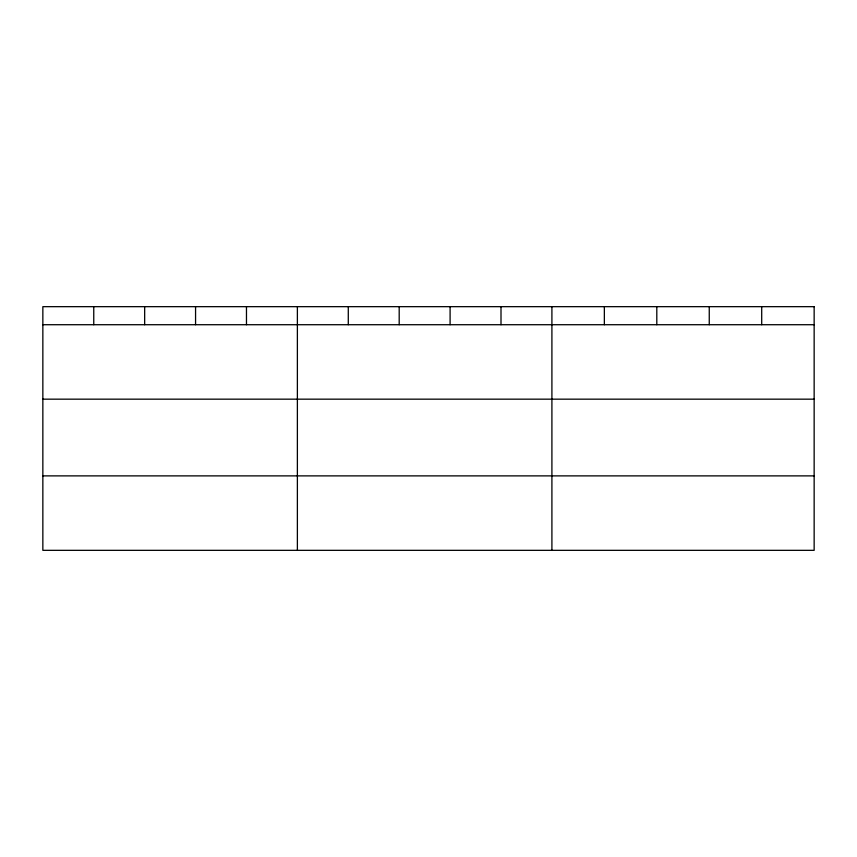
<?xml version="1.0" encoding="UTF-8"?>
<svg xmlns="http://www.w3.org/2000/svg" width="857" height="857" viewBox="0 0 857 857"><rect width="100%" height="100%" fill="white"/><g stroke="black" fill="none" stroke-linecap="round" stroke-linejoin="round"><path stroke-width="1.29" d="M42.85 324.717L814.15 324.717M42.85 399.169L814.15 399.169M42.85 475.881L814.15 475.881M761.702 306.667L761.702 324.717M709.253 306.667L709.253 324.717M656.805 306.667L656.805 324.717M604.356 306.667L604.356 324.717M551.908 306.667L551.908 550.333M501.002 306.667L501.002 324.717M450.096 306.667L450.096 324.717M399.191 306.667L399.191 324.717M348.285 306.667L348.285 324.717M297.379 306.667L297.379 550.333M246.473 306.667L246.473 324.717M195.567 306.667L195.567 324.717M144.662 306.667L144.662 324.717M93.756 306.667L93.756 324.717M814.15 306.667L42.85 306.667L42.85 550.333L814.15 550.333L814.15 306.667"/></g></svg>
